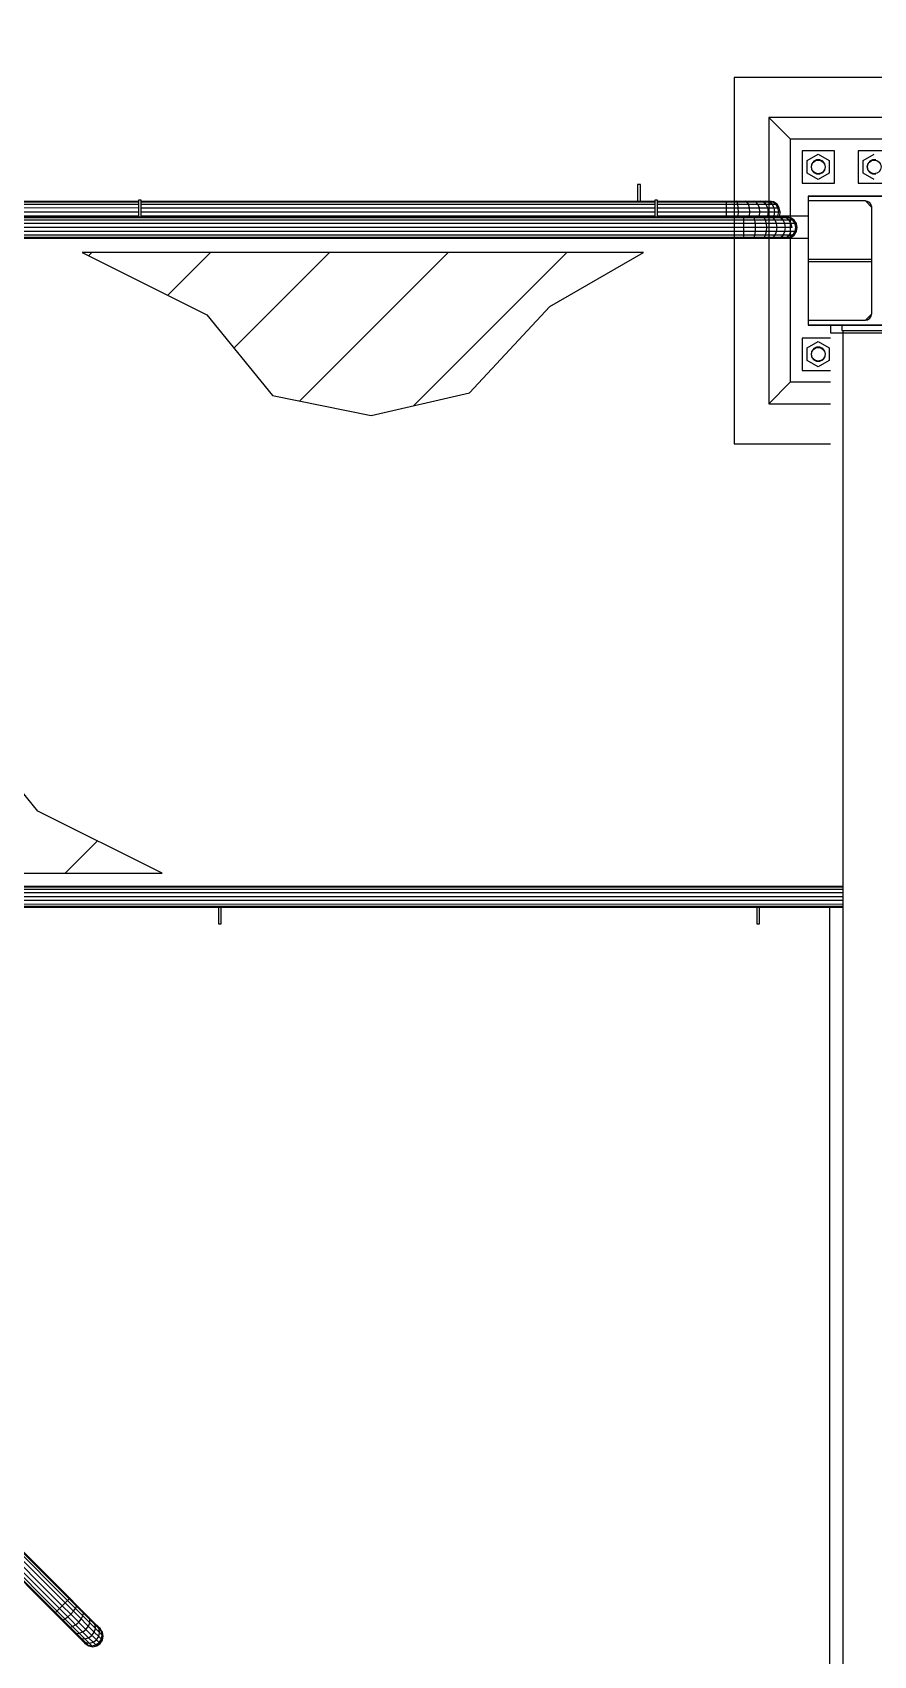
# Model space of a CAD drawing. Header units: metres. Extents: x 0 to 63075, y 0 to 44550.
# Drawn here: x 60331 to 60624, y 40560 to 41126 of the extents above; entities that cross this region are included whole.
import ezdxf

# ---------------------------------------------------------------- set-up
doc = ezdxf.new("R2010")
doc.units = ezdxf.units.M
doc.header["$LTSCALE"] = 75
for name, color, linetype in [('GSB', 7, 'Continuous'), ('ML6', 1, 'Continuous'), ('SDM', 7, 'Continuous'), ('SL1', 8, 'Continuous')]:
    doc.layers.add(name, color=color, linetype=linetype)
doc.styles.add('ROMANS', font='ROMANS.SHX')
doc.dimstyles.new('75___1-75', dxfattribs={"dimscale": 75, "dimtxt": 2.5, "dimasz": 2, "dimexe": 1.5, "dimexo": 1, "dimgap": 0.5, "dimtad": 1, "dimdec": 0, "dimzin": 12, "dimtxsty": 'ROMANS', "dimcen": 0, "dimclrd": 256, "dimclre": 256, "dimclrt": 3, "dimazin": 3, "dimtfac": 1, "dimtdec": 0, "dimtmove": 0, "dimatfit": 0, "dimfxl": 1, "dimlwd": -1, "dimlwe": -1, "dimarcsym": 0})
pattern_1 = [(44.99813, (326091.56, -18363.04), (-137.8813, 137.89033), [])]

# ---------------------------------------------------------------- blocks, each defined once
blk = doc.blocks.new('A$C6bae614f')
at = {"layer": 'SL1'}
h = blk.add_hatch(dxfattribs=at)
h.set_pattern_fill('_USER', color=256, scale=195, angle=44.9981, style=0, pattern_type=0)
h.set_pattern_definition(pattern_1)
h.paths.add_polyline_path([(417334.7, 48171.4), (416031.4, 48171.5), (416320.6, 48027.2), (416473.1, 47840), (416702.5, 47793.1), (416930.9, 47846.2), (417117.2, 48046.6)])
h = blk.add_hatch(dxfattribs=at)
h.set_pattern_fill('_USER', color=256, scale=195, angle=44.9981, style=0, pattern_type=0)
h.set_pattern_definition(pattern_1)
h.paths.add_polyline_path([(414913.9, 46730.7), (416217.2, 46730.6), (415928, 46874.9), (415775.5, 47062.1), (415546.1, 47109.1), (415317.7, 47055.9), (415131.4, 46855.5)])
for p, q in [((417545.5, 48577.8), (417545.5, 47727.8)), ((418195.5, 48577.8), (417545.5, 48577.8)), ((417675.5, 48435.3), (417625.5, 48485.3)), ((418115.5, 48485.3), (417625.5, 48485.3)), ((417625.5, 48485.3), (417625.5, 47820.3)), ((417675.5, 48435.3), (417675.5, 47870.3)), ((417675.5, 48435.3), (418065.5, 48435.3)), ((417703, 48407.8), (417703, 48332.8)), ((417778, 48407.8), (417703, 48407.8)), ((417715.1, 48385), (417740.5, 48399.7)), ((417715.1, 48355.6), (417715.1, 48385)), ((417730.1, 48383.4), (417725.5, 48377.6)), ((417736.8, 48386.6), (417730.1, 48383.4)), ((417744.2, 48386.6), (417736.8, 48386.6)), ((417740.5, 48399.7), (417766, 48385)), ((417750.9, 48383.4), (417744.2, 48386.6)), ((417755.5, 48377.6), (417750.9, 48383.4)), ((417766, 48385), (417766, 48355.6)), ((417778, 48332.8), (417778, 48407.8)), ((417833, 48407.8), (417833, 48332.8)), ((417908, 48407.8), (417833, 48407.8)), ((417845.1, 48385), (417870.5, 48399.7)), ((417845.1, 48355.6), (417845.1, 48385)), ((417860.1, 48383.4), (417855.5, 48377.6)), ((417866.8, 48386.6), (417860.1, 48383.4)), ((417874.2, 48386.6), (417866.8, 48386.6)), ((417740.5, 48341), (417715.1, 48355.6)), ((417725.5, 48377.6), (417723.9, 48370.3)), ((417723.9, 48370.3), (417725.5, 48363.1)), ((417725.5, 48363.1), (417730.1, 48357.3)), ((417730.1, 48357.3), (417736.8, 48354.1)), ((417736.8, 48354.1), (417744.2, 48354.1)), ((417766, 48355.6), (417740.5, 48341)), ((417744.2, 48354.1), (417750.9, 48357.3)), ((417750.9, 48357.3), (417755.5, 48363.1)), ((417757.2, 48370.3), (417755.5, 48377.6)), ((417755.5, 48363.1), (417757.2, 48370.3)), ((417870.5, 48340.9), (417845.1, 48355.6)), ((417855.5, 48377.6), (417853.9, 48370.3)), ((417853.9, 48370.3), (417855.5, 48363.1)), ((417855.5, 48363.1), (417860.1, 48357.3)), ((417860.1, 48357.3), (417866.8, 48354.1)), ((417866.8, 48354.1), (417874.2, 48354.1)), ((417321.2, 48329.8), (417321.2, 48290.7)), ((417327.5, 48329.8), (417321.2, 48329.8)), ((417327.5, 48290.7), (417327.5, 48329.8)), ((417703, 48332.8), (417778, 48332.8)), ((417833, 48332.8), (417908, 48332.8)), ((414969.3, 48290.8), (416162.1, 48290.8)), ((414969.3, 48289), (416162.1, 48288.9)), ((414969.3, 48283.7), (416162.1, 48283.6)), ((414969.3, 48275.8), (416162.1, 48275.7)), ((416162.1, 48292.9), (416162.1, 48253.8)), ((416168.4, 48292.9), (416162.1, 48292.9)), ((416168.4, 48253.8), (416168.4, 48292.9)), ((416168.4, 48290.8), (417361.2, 48290.7)), ((416168.4, 48288.9), (417361.2, 48288.9)), ((416168.4, 48283.6), (417361.2, 48283.6)), ((416168.4, 48275.7), (417361.2, 48275.7)), ((417361.2, 48292.8), (417361.2, 48253.7)), ((417367.5, 48292.8), (417361.2, 48292.8)), ((417367.5, 48253.7), (417367.5, 48292.8)), ((417367.5, 48290.7), (417627.5, 48290.7)), ((417367.5, 48288.9), (417636.9, 48288.9)), ((417367.5, 48283.6), (417644.8, 48283.6)), ((417367.5, 48275.7), (417650.1, 48275.7)), ((417527.5, 48288.9), (417527.5, 48290.7)), ((417527.5, 48283.6), (417527.5, 48288.9)), ((417527.5, 48275.7), (417527.5, 48283.6)), ((417527.5, 48266.3), (417527.5, 48275.7)), ((417551.9, 48288.9), (417549.8, 48290.7)), ((417553.6, 48283.6), (417551.9, 48288.9)), ((417554.8, 48275.7), (417553.6, 48283.6)), ((417555.2, 48266.3), (417554.8, 48275.7)), ((417575, 48288.9), (417570.9, 48290.7)), ((417578.4, 48283.6), (417575, 48288.9)), ((417580.7, 48275.7), (417578.4, 48283.6)), ((417581.5, 48266.3), (417580.7, 48275.7)), ((417595.7, 48288.9), (417589.9, 48290.7)), ((417600.6, 48283.6), (417595.7, 48288.9)), ((417603.9, 48275.7), (417600.6, 48283.6)), ((417605.1, 48266.3), (417603.9, 48275.7)), ((417613, 48288.9), (417605.7, 48290.7)), ((417619.2, 48283.6), (417613, 48288.9)), ((417626, 48288.9), (417617.6, 48290.7)), ((417623.3, 48275.7), (417619.2, 48283.6)), ((417624.8, 48266.3), (417623.3, 48275.7)), ((417634.1, 48288.9), (417625, 48290.7)), ((417633.2, 48283.6), (417626, 48288.9)), ((417636.9, 48288.9), (417627.5, 48290.7)), ((417637.9, 48275.7), (417633.2, 48283.6)), ((417641.8, 48283.6), (417634.1, 48288.9)), ((417644.8, 48283.6), (417636.9, 48288.9)), ((417639.6, 48266.3), (417637.9, 48275.7)), ((417647, 48275.7), (417641.8, 48283.6)), ((417650.1, 48275.7), (417644.8, 48283.6)), ((417648.8, 48266.3), (417647, 48275.7)), ((417651.9, 48266.3), (417650.1, 48275.7)), ((417717.5, 48302.3), (418023.5, 48302.3)), ((417717.5, 48302.3), (417717.5, 48003.3)), ((418023.5, 48302.3), (417717.5, 48302.3)), ((417850, 48291.3), (417717.5, 48291.3)), ((417850, 48291.3), (417717.5, 48291.3)), ((417865, 48276.3), (417850, 48291.3)), ((417850, 48291.3), (417865, 48276.3)), ((417865, 48029.3), (417865, 48276.3)), ((417690.1, 48238.7), (411049.5, 48238.9)), ((417684.8, 48246.6), (411054.8, 48246.8)), ((417676.9, 48251.9), (411062.7, 48252.1)), ((417667.5, 48253.7), (411072, 48253.9)), ((414969.3, 48266.4), (416162.1, 48266.4)), ((414969.3, 48257.1), (416162.1, 48257)), ((416168.4, 48266.4), (417361.2, 48266.3)), ((416168.4, 48257), (417361.2, 48257)), ((417367.5, 48266.3), (417651.9, 48266.3)), ((417367.5, 48257), (417650.1, 48257)), ((417527.5, 48257), (417527.5, 48266.3)), ((417527.5, 48253.7), (417527.5, 48257)), ((417554.3, 48253.7), (417554.8, 48257)), ((417554.8, 48257), (417555.2, 48266.3)), ((417567.5, 48251.9), (417567.5, 48253.7)), ((417567.5, 48246.6), (417567.5, 48251.9)), ((417567.5, 48238.7), (417567.5, 48246.6)), ((417567.5, 48229.3), (417567.5, 48238.7)), ((417579.7, 48253.7), (417580.7, 48257)), ((417580.7, 48257), (417581.5, 48266.3)), ((417591.8, 48251.9), (417589.8, 48253.7)), ((417593.6, 48246.6), (417591.8, 48251.9)), ((417594.8, 48238.7), (417593.6, 48246.6)), ((417595.2, 48229.3), (417594.8, 48238.7)), ((417602.6, 48253.7), (417603.9, 48257)), ((417603.9, 48257), (417605.1, 48266.3)), ((417615, 48251.9), (417610.9, 48253.7)), ((417618.4, 48246.6), (417615, 48251.9)), ((417620.7, 48238.7), (417618.4, 48246.6)), ((417621.5, 48229.3), (417620.7, 48238.7)), ((417621.6, 48253.7), (417623.3, 48257)), ((417623.3, 48257), (417624.8, 48266.3)), ((417635.7, 48251.9), (417629.9, 48253.7)), ((417640.6, 48246.6), (417635.7, 48251.9)), ((417636, 48253.7), (417637.9, 48257)), ((417637.9, 48257), (417639.6, 48266.3)), ((417643.9, 48238.7), (417640.6, 48246.6)), ((417645.1, 48229.3), (417643.9, 48238.7)), ((417644.9, 48253.7), (417647, 48257)), ((417653, 48251.9), (417645.7, 48253.7)), ((417647, 48257), (417648.8, 48266.3)), ((417647.9, 48253.7), (417650.1, 48257)), ((417717.5, 48256.3), (417649.6, 48256.3)), ((417651.9, 48266.3), (417650.1, 48257)), ((417659.2, 48246.6), (417653, 48251.9)), ((417666, 48251.9), (417657.6, 48253.7)), ((417663.3, 48238.7), (417659.2, 48246.6)), ((417664.8, 48229.3), (417663.3, 48238.7)), ((417674.1, 48251.9), (417665, 48253.7)), ((417673.2, 48246.6), (417666, 48251.9)), ((417676.9, 48251.9), (417667.5, 48253.7)), ((417677.9, 48238.7), (417673.2, 48246.6)), ((417681.8, 48246.6), (417674.1, 48251.9)), ((417684.8, 48246.6), (417676.9, 48251.9)), ((417679.6, 48229.3), (417677.9, 48238.7)), ((417687, 48238.7), (417681.8, 48246.6)), ((417690.1, 48238.7), (417684.8, 48246.6)), ((417687.1, 48237.4), (417686.2, 48238.7)), ((417687, 48238.7), (417688.8, 48229.3)), ((417688.7, 48229.3), (417687.1, 48237.4)), ((417691.9, 48229.3), (417690.1, 48238.7)), ((417679.6, 48229.3), (411047.6, 48229.5)), ((417690.1, 48220), (411049.5, 48220.2)), ((417684.8, 48212.1), (411054.8, 48212.3)), ((417676.9, 48206.8), (411062.7, 48207)), ((411072, 48205.1), (417667.5, 48204.9)), ((417717.5, 48203.8), (412025.5, 48204)), ((417567.5, 48220), (417567.5, 48229.3)), ((417567.5, 48212.1), (417567.5, 48220)), ((417567.5, 48206.8), (417567.5, 48212.1)), ((417567.5, 48204.9), (417567.5, 48206.8)), ((417589.8, 48204.9), (417591.8, 48206.8)), ((417591.8, 48206.8), (417593.6, 48212.1)), ((417593.6, 48212.1), (417594.8, 48220)), ((417594.8, 48220), (417595.2, 48229.3)), ((417610.9, 48204.9), (417615, 48206.8)), ((417615, 48206.8), (417618.4, 48212.1)), ((417618.4, 48212.1), (417620.7, 48220)), ((417620.7, 48220), (417621.5, 48229.3)), ((417629.9, 48204.9), (417635.7, 48206.8)), ((417635.7, 48206.8), (417640.6, 48212.1)), ((417640.6, 48212.1), (417643.9, 48220)), ((417643.9, 48220), (417645.1, 48229.3)), ((417645.7, 48204.9), (417653, 48206.8)), ((417653, 48206.8), (417659.2, 48212.1)), ((417657.6, 48204.9), (417666, 48206.8)), ((417659.2, 48212.1), (417663.3, 48220)), ((417663.3, 48220), (417664.8, 48229.3)), ((417665, 48204.9), (417674.1, 48206.8)), ((417666, 48206.8), (417673.2, 48212.1)), ((417667.5, 48204.9), (417676.9, 48206.8)), ((417673.2, 48212.1), (417677.9, 48220)), ((417674.1, 48206.8), (417681.8, 48212.1)), ((417676.9, 48206.8), (417684.8, 48212.1)), ((417681.8, 48212.1), (417687, 48220)), ((417684.8, 48212.1), (417690.1, 48220)), ((417686.2, 48220), (417687.1, 48221.2)), ((417688.8, 48229.3), (417687, 48220)), ((417687.1, 48221.2), (417688.7, 48229.3)), ((417688.8, 48229.3), (417691.9, 48229.3)), ((417690.1, 48220), (417691.9, 48229.3)), ((417717.5, 48156), (417865, 48156)), ((417865, 48149.7), (417717.5, 48149.7)), ((417717.5, 48014.3), (417850, 48014.3)), ((417717.5, 48014.3), (417850, 48014.3)), ((417850, 48014.3), (417865, 48029.3)), ((417865, 48029.3), (417850, 48014.3)), ((417703, 47972.8), (417703, 47897.8)), ((417769, 47972.8), (417703, 47972.8)), ((418023.5, 48003.3), (417717.5, 48003.3)), ((417717.5, 48003.3), (418023.5, 48003.3)), ((417769.5, 47984.3), (417769.5, 48003.3)), ((417971.5, 47984.3), (417769.5, 47984.3)), ((417795.5, 48003.3), (417795.5, 47990.8)), ((417795.5, 47990.8), (417945.5, 47990.8)), ((417797.5, 47990.8), (417797.3, 42266.8)), ((417715.1, 47950), (417740.5, 47964.7)), ((417715.1, 47920.6), (417715.1, 47950)), ((417725.5, 47942.6), (417723.8, 47935.3)), ((417723.8, 47935.3), (417725.5, 47928.1)), ((417730.1, 47948.4), (417725.5, 47942.6)), ((417736.8, 47951.6), (417730.1, 47948.4)), ((417744.2, 47951.6), (417736.8, 47951.6)), ((417740.5, 47964.7), (417765.9, 47950)), ((417750.9, 47948.4), (417744.2, 47951.6)), ((417755.5, 47942.6), (417750.9, 47948.4)), ((417757.2, 47935.3), (417755.5, 47942.6)), ((417755.5, 47928.1), (417757.2, 47935.3)), ((417765.9, 47950), (417765.9, 47920.6)), ((417703, 47897.8), (417769, 47897.8)), ((417740.5, 47906), (417715.1, 47920.6)), ((417725.5, 47928.1), (417730.1, 47922.3)), ((417730.1, 47922.3), (417736.8, 47919.1)), ((417736.8, 47919.1), (417744.2, 47919.1)), ((417765.9, 47920.6), (417740.5, 47906)), ((417744.2, 47919.1), (417750.9, 47922.3)), ((417750.9, 47922.3), (417755.5, 47928.1)), ((417675.5, 47870.3), (417625.5, 47820.3)), ((417769, 47870.3), (417675.5, 47870.3)), ((417625.5, 47820.3), (417769, 47820.3)), ((417545.5, 47727.8), (417769, 47727.8)), ((412225.9, 46693.8), (417797.5, 46693.6)), ((412227.6, 46699), (417797.5, 46698.9)), ((412229.7, 46700.9), (417797.5, 46700.7)), ((417797.5, 46667), (412198.8, 46667.2)), ((412201.1, 46659.3), (417797.5, 46659.1)), ((412224.3, 46676.5), (417797.5, 46676.3)), ((412224.7, 46685.8), (417797.5, 46685.7)), ((412227.6, 46654), (417797.5, 46653.8)), ((412229.7, 46652.1), (417797.5, 46651.9)), ((415967.8, 45012.8), (414328.7, 46652)), ((414331.3, 46652), (415969.1, 45014.1)), ((414338.8, 46652), (415991.3, 44999.4)), ((414350, 46652), (415978.4, 45023.5)), ((414363.2, 46652), (415985.1, 45030.1)), ((414376.4, 46652), (415991.7, 45036.7)), ((414387.6, 46652), (416033.2, 45006.3)), ((414395.1, 46652), (416049.2, 44997.8)), ((414397.7, 46652), (416002.3, 45047.3)), ((416347.5, 46652), (416347.5, 46612.9)), ((416353.8, 46612.9), (416353.8, 46652)), ((417598.1, 46651.9), (417598.1, 46612.8)), ((417604.4, 46612.8), (417604.4, 46651.9)), ((417767, 46651.9), (417766.8, 42264.3)), ((416347.5, 46612.9), (416353.8, 46612.9)), ((417598.1, 46612.8), (417604.4, 46612.8)), ((415972.9, 45017.9), (415985.1, 45030.1)), ((415985.1, 45030.1), (415991.7, 45036.7)), ((416004.6, 45010.5), (415985.1, 45030.1)), ((415991.7, 45036.7), (415997.3, 45042.3)), ((416010.9, 45017.4), (415991.7, 45036.7)), ((415997.3, 45042.3), (416001, 45046)), ((416001, 45046), (416002.3, 45047.3)), ((416018, 45031.6), (416002.3, 45047.3)), ((416015.7, 45023.8), (416018.2, 45028.8)), ((416018.2, 45028.8), (416018, 45031.6)), ((416018, 45031.6), (416033, 45016.6)), ((415967.8, 45012.8), (415969.1, 45014.1)), ((415967.8, 45012.8), (415983.5, 44997.1)), ((415969.1, 45014.1), (415972.9, 45017.9)), ((415969.1, 45014.1), (416029.6, 44953.7)), ((416046.2, 44955.7), (415978.4, 45023.5)), ((415983.5, 44997.1), (415986.3, 44996.9)), ((415983.5, 44997.1), (416011.9, 44968.7)), ((415986.3, 44996.9), (415991.3, 44999.4)), ((415991.3, 44999.4), (415997.7, 45004.2)), ((415991.3, 44999.4), (416008.8, 44981.9)), ((415997.7, 45004.2), (416004.6, 45010.5)), ((416004.6, 45010.5), (416010.9, 45017.4)), ((416004.6, 45010.5), (416039.9, 44975.2)), ((416010.9, 45017.4), (416015.7, 45023.8)), ((416010.9, 45017.4), (416059.4, 44968.9)), ((416016, 44985.9), (416023.2, 44991.9)), ((416023.2, 44991.9), (416029.2, 44999.1)), ((416029.2, 44999.1), (416033.2, 45006.3)), ((416034.5, 45012.4), (416033, 45016.6)), ((416057.6, 44992), (416033, 45016.6)), ((416033.2, 45006.3), (416034.5, 45012.4)), ((416033.2, 45006.3), (416048.9, 44990.6)), ((416045.7, 44982.6), (416048.9, 44990.6)), ((416049.2, 44997.8), (416046.4, 45003.2)), ((416048.9, 44990.6), (416049.2, 44997.8)), ((416048.9, 44990.6), (416078.1, 44961.4)), ((416049.2, 44997.8), (416070.6, 44976.3)), ((416057.6, 44992), (416071.2, 44978.4)), ((416061.4, 44985.5), (416057.6, 44992)), ((415998.5, 44982.1), (416002.7, 44980.6)), ((416002.7, 44980.6), (416008.8, 44981.9)), ((416008.8, 44981.9), (416016, 44985.9)), ((416008.8, 44981.9), (416024.5, 44966.2)), ((416011.9, 44968.7), (416017.3, 44965.9)), ((416011.9, 44968.7), (416023.1, 44957.5)), ((416017.3, 44965.9), (416024.5, 44966.2)), ((416023.1, 44957.5), (416036.7, 44943.9)), ((416023.1, 44957.5), (416029.6, 44953.7)), ((416024.5, 44966.2), (416032.5, 44969.4)), ((416024.5, 44966.2), (416053.7, 44937)), ((416029.6, 44953.7), (416038.8, 44944.5)), ((416029.6, 44953.7), (416037.7, 44953)), ((416032.5, 44969.4), (416039.9, 44975.2)), ((416037.7, 44953), (416046.2, 44955.7)), ((416039.9, 44975.2), (416045.7, 44982.6)), ((416039.9, 44975.2), (416070.8, 44944.3)), ((416046.2, 44955.7), (416053.8, 44961.3)), ((416056.5, 44945.4), (416046.2, 44955.7)), ((416053.8, 44961.3), (416059.4, 44968.9)), ((416059.4, 44968.9), (416062.1, 44977.4)), ((416059.4, 44968.9), (416069.7, 44958.6)), ((416062.1, 44977.4), (416061.4, 44985.5)), ((416064.3, 44950.8), (416069.7, 44958.6)), ((416070.6, 44976.3), (416066, 44983.6)), ((416069.7, 44958.6), (416071.9, 44967.6)), ((416069.7, 44958.6), (416078.3, 44950)), ((416071.9, 44967.6), (416070.6, 44976.3)), ((416070.6, 44976.3), (416076.4, 44970.6)), ((416076.4, 44970.6), (416071.2, 44978.4)), ((416071.2, 44978.4), (416073, 44976.6)), ((416078.3, 44968.7), (416073, 44976.6)), ((416076.1, 44952.2), (416078.1, 44961.4)), ((416078.1, 44961.4), (416076.4, 44970.6)), ((416076.4, 44970.6), (416078.3, 44968.7)), ((416078.1, 44961.4), (416080.2, 44959.3)), ((416080.2, 44959.3), (416078.3, 44968.7)), ((416078.3, 44950), (416080.2, 44959.3)), ((416031.5, 44949.1), (416038.8, 44944.5)), ((416036.7, 44943.9), (416044.5, 44938.7)), ((416036.7, 44943.9), (416038.5, 44942.1)), ((416038.5, 44942.1), (416046.4, 44936.8)), ((416038.8, 44944.5), (416047.5, 44943.2)), ((416038.8, 44944.5), (416044.5, 44938.7)), ((416044.5, 44938.7), (416053.7, 44937)), ((416044.5, 44938.7), (416046.4, 44936.8)), ((416046.4, 44936.8), (416055.8, 44934.9)), ((416047.5, 44943.2), (416056.5, 44945.4)), ((416053.7, 44937), (416062.9, 44939)), ((416053.7, 44937), (416055.8, 44934.9)), ((416055.8, 44934.9), (416065.1, 44936.8)), ((416056.5, 44945.4), (416064.3, 44950.8)), ((416062.9, 44939), (416056.5, 44945.4)), ((416062.9, 44939), (416070.8, 44944.3)), ((416062.9, 44939), (416065.1, 44936.8)), ((416065.1, 44936.8), (416073, 44942.1)), ((416070.8, 44944.3), (416076.1, 44952.2)), ((416070.8, 44944.3), (416073, 44942.1)), ((416073, 44942.1), (416078.3, 44950))]:
    blk.add_line(p, q, dxfattribs=at)
for points in [[(417334.7, 48171.4), (416031.4, 48171.5), (416320.6, 48027.2), (416473.1, 47840), (416702.5, 47793.1), (416930.9, 47846.2), (417117.2, 48046.6)], [(414913.9, 46730.7), (416217.2, 46730.6), (415928, 46874.9), (415775.5, 47062.1), (415546.1, 47109.1), (415317.7, 47055.9), (415131.4, 46855.5)]]:
    blk.add_lwpolyline(points, close=True, dxfattribs=at)
for centre in [(417740.5, 48370.3), (417870.5, 48370.3), (417740.5, 47935.3)]:
    blk.add_circle(centre, 16, dxfattribs=at)
for centre, start, end in [((417849, 48275.3), 359.9961, 89.9981), ((417849, 48275.3), 359.9981, 89.9981), ((417849, 48030.3), 269.9981, 359.9961), ((417849, 48030.3), 269.9981, 359.9981)]:
    blk.add_arc(centre, 16, start, end, dxfattribs=at)
blk = doc.blocks.new('zw$15D4')
at = {"layer": 'ML6', "xscale": 0.2502808837766805, "yscale": 0.2502808837766805, "zscale": 0.2502808837766805}
blk.add_blockref('A$C6bae614f', (-85544.74, -3177.34), dxfattribs=at)

msp = doc.modelspace()

# ---------------------------------------------------------------- block references
at = {"layer": 'GSB', "xscale": 0.6000000000000068, "yscale": 0.6000000000000068, "zscale": 0.6000000000000068}
msp.add_blockref('zw$15D4', (49200, 35721.63), dxfattribs=at)

# ---------------------------------------------------------------- leaders
at = {"layer": 'SDM'}
msp.add_leader([(52766.71, 37891.88), (59453.13, 42438.72), (62243.43, 42438.72)], dimstyle='75___1-75', override={"dimtad": 0}, dxfattribs=at)

doc.saveas('drawing.dxf')
